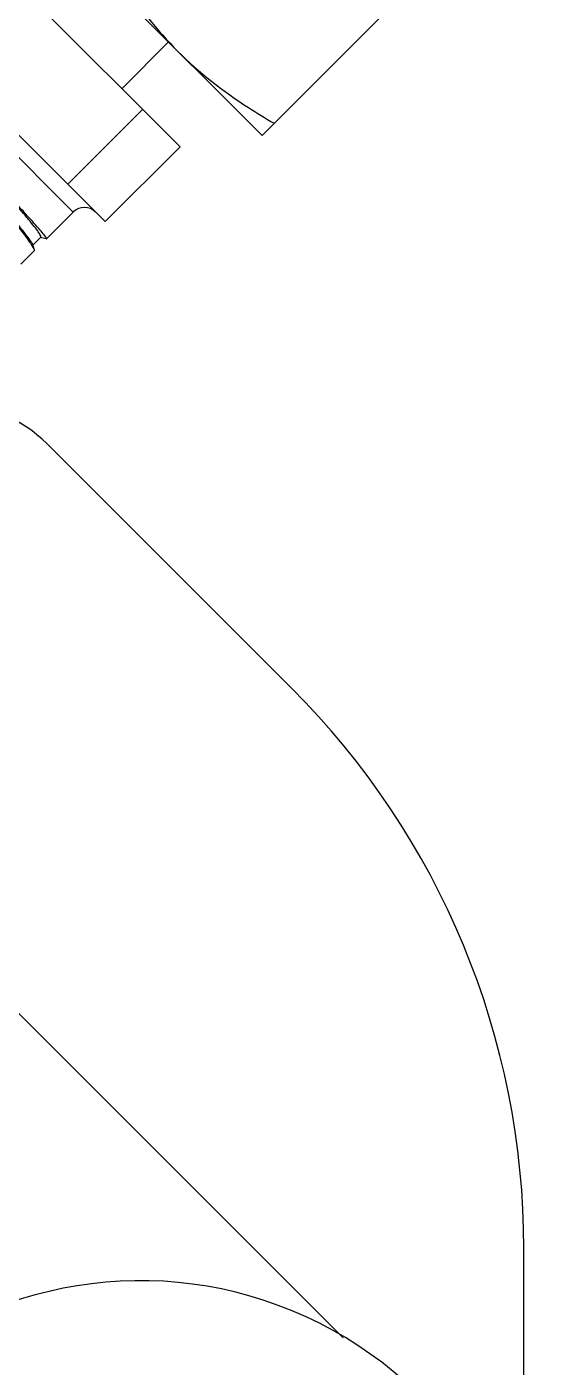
# Model space of a CAD drawing. Extents: x -427546 to -314919, y 698702 to 968782.
# Drawn here: x -418245.1 to -418146.5, y 894307.5 to 894566.8 of the extents above; entities that cross this region are included whole.
import ezdxf

# ---------------------------------------------------------------- set-up
doc = ezdxf.new("R2010")
doc.units = 0
doc.header["$LTSCALE"] = 1000
doc.header["$MEASUREMENT"] = 0
doc.layers.get('0').update_dxf_attribs({"linetype": 'CONTINUOUS'})

msp = doc.modelspace()

# ---------------------------------------------------------------- linework, layer by layer
for p, q in [((-418264.69, 894610.8), (-418199.64, 894545.75)), ((-418215.49, 894543.54), (-418266.9, 894594.94)), ((-418229.95, 894529.08), (-418281.36, 894580.49)), ((-418236.14, 894530.93), (-418279.5, 894574.3)), ((-418172.53, 894572.85), (-418199.64, 894545.75)), ((-418217.71, 894563.82), (-418226.74, 894554.78)), ((-418222.72, 894550.76), (-418237.18, 894536.31)), ((-418215.49, 894543.54), (-418229.95, 894529.08)), ((-418183.95, 894313.22), (-418400.21, 894529.49)), ((-418241.31, 894525.75), (-418236.14, 894530.93)), ((-418242.42, 894526.08), (-418243.96, 894524.54)), ((-418241.38, 894525.75), (-418242.43, 894526.03)), ((-418246.25, 894520.82), (-418243.73, 894523.34)), ((-418243.99, 894524.66), (-418243.71, 894523.62)), ((-418241.38, 894525.75), (-418241.31, 894525.75)), ((-418193.94, 894438.86), (-418241.19, 894486.11)), ((-418149.02, 894266.31), (-418149.03, 894330.46))]:
    msp.add_line(p, q)
for centre, radius, start, end in [((-418233.97, 894528.76), 3.07, 45, 135), ((-418259.26, 894468.04), 25.55, 45, 135), ((-418302.36, 894330.44), 153.33, 0.0086, 45), ((-418223.13, 894247.59), 76.66, 0, 135)]:
    msp.add_arc(centre, radius, start, end)
for points, knots in [([(-418229.81, 894580.62), (-418228.84, 894578.93), (-418224.82, 894572.3), (-418220.01, 894566.12), (-418215.9, 894562.01)], [0, 0, 0, 0, 0.251266, 1, 1, 1, 1]), ([(-418215.9, 894562.01), (-418211.79, 894557.9), (-418205.61, 894553.09), (-418198.98, 894549.07), (-418197.29, 894548.1)], [0, 0, 0, 0, 0.748734, 1, 1, 1, 1]), ([(-418241.31, 894525.75), (-418241.29, 894525.78), (-418241.34, 894525.9), (-418241.44, 894526.07), (-418241.65, 894526.36), (-418242.1, 894526.93), (-418242.9, 894527.88), (-418244.13, 894529.26), (-418245.69, 894530.99), (-418247.55, 894533.01), (-418249.69, 894535.3), (-418251.2, 894536.92), (-418251.99, 894537.76)], [0, 0, 0, 0, 0.005738, 0.019134, 0.040805, 0.070779, 0.155209, 0.27106, 0.416301, 0.588313, 0.78408, 1, 1, 1, 1]), ([(-418242.42, 894526.08), (-418242.34, 894526.16), (-418242.57, 894526.6), (-418242.94, 894527.19), (-418243.75, 894528.25), (-418244.83, 894529.59), (-418246.25, 894531.26), (-418248.65, 894534.02), (-418250.61, 894536.22), (-418251.99, 894537.76)], [0, 0, 0, 0, 0.021147, 0.073565, 0.158215, 0.273875, 0.418588, 0.589838, 1, 1, 1, 1]), ([(-418243.99, 894524.66), (-418244.03, 894524.83), (-418244.3, 894525.27), (-418244.85, 894526.05), (-418245.7, 894527.13), (-418247.33, 894529.11), (-418249.99, 894532.17), (-418252.29, 894534.75), (-418253.57, 894536.18)], [0, 0, 0, 0, 0.036338, 0.100465, 0.191874, 0.309308, 0.615028, 1, 1, 1, 1]), ([(-418253.57, 894536.18), (-418252.26, 894534.66), (-418249.91, 894531.9), (-418246.89, 894528.23), (-418244.98, 894525.78), (-418244.05, 894524.35), (-418243.77, 894523.83), (-418243.71, 894523.62)], [0, 0, 0, 0, 0.376924, 0.679521, 0.890722, 0.958383, 1, 1, 1, 1]), ([(-418243.71, 894523.62), (-418243.7, 894523.58), (-418243.68, 894523.5), (-418243.69, 894523.38), (-418243.73, 894523.34)], [0, 0, 0, 0, 0.336514, 1, 1, 1, 1])]:
    msp.add_open_spline(points, degree=3, knots=knots)

doc.saveas('drawing.dxf')
